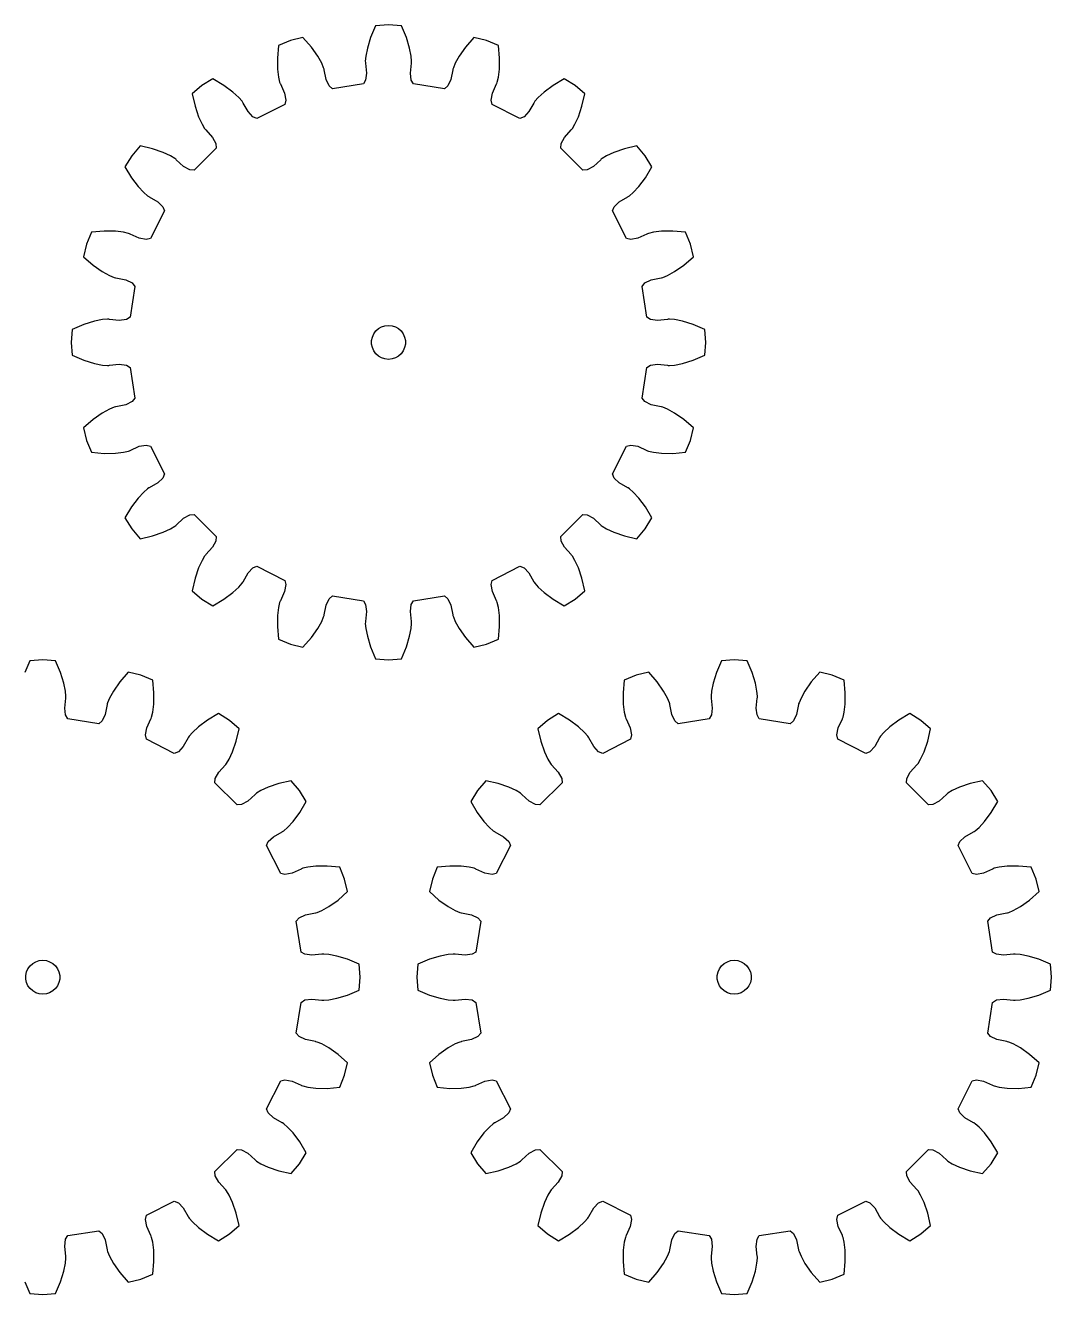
# Model space of a CAD drawing. Extents: x 0 to 178, y 0 to 224.
# Drawn here: x 87.5 to 178.1, y 0 to 112 of the extents above; entities that cross this region are included whole.
import ezdxf

# ---------------------------------------------------------------- set-up
doc = ezdxf.new("R2010")
doc.units = 0

msp = doc.modelspace()

# ---------------------------------------------------------------- linework, layer by layer
for p, q in [((119.55, 112.05), (118.41, 111.96)), ((120.68, 111.96), (119.55, 112.05)), ((112, 110.94), (110.89, 110.67)), ((112.74, 110.09), (112, 110.94)), ((117.97, 110.92), (117.68, 109.98)), ((118.41, 111.96), (117.97, 110.92)), ((121.12, 110.92), (120.68, 111.96)), ((121.41, 109.98), (121.12, 110.92)), ((127.09, 110.94), (126.35, 110.09)), ((128.2, 110.67), (127.09, 110.94)), ((109.84, 110.24), (109.74, 109.12)), ((110.89, 110.67), (109.84, 110.24)), ((113.3, 109.28), (112.74, 110.09)), ((117.68, 109.98), (117.54, 109.28)), ((121.55, 109.28), (121.41, 109.98)), ((126.35, 110.09), (125.79, 109.28)), ((129.25, 110.24), (128.2, 110.67)), ((129.35, 109.12), (129.25, 110.24)), ((109.74, 109.12), (109.75, 108.13)), ((113.65, 108.66), (113.3, 109.28)), ((113.82, 108.25), (113.65, 108.66)), ((117.54, 109.28), (117.5, 108.84)), ((117.5, 108.84), (117.51, 108.72)), ((117.51, 108.72), (117.52, 108.67)), ((117.52, 108.67), (117.61, 107.79)), ((121.48, 107.79), (121.57, 108.67)), ((121.59, 108.84), (121.55, 109.28)), ((121.57, 108.67), (121.58, 108.72)), ((121.58, 108.72), (121.59, 108.84)), ((125.44, 108.66), (125.27, 108.25)), ((125.79, 109.28), (125.44, 108.66)), ((129.34, 108.13), (129.35, 109.12)), ((109.75, 108.13), (109.84, 107.42)), ((113.86, 108.14), (113.82, 108.25)), ((113.86, 108.09), (113.86, 108.14)), ((114.04, 107.22), (113.86, 108.09)), ((117.61, 107.79), (117.53, 107.17)), ((121.56, 107.17), (121.48, 107.79)), ((125.23, 108.09), (125.05, 107.22)), ((125.27, 108.25), (125.23, 108.14)), ((125.23, 108.14), (125.23, 108.09)), ((129.25, 107.42), (129.34, 108.13)), ((103.08, 106.7), (102.21, 105.96)), ((104.05, 107.29), (103.08, 106.7)), ((105.02, 106.71), (104.05, 107.29)), ((105.81, 106.12), (105.02, 106.71)), ((109.84, 107.42), (109.94, 106.99)), ((109.94, 106.99), (109.98, 106.88)), ((109.98, 106.88), (110, 106.83)), ((110, 106.83), (110.37, 106.03)), ((114.31, 106.66), (114.04, 107.22)), ((114.61, 106.41), (114.31, 106.66)), ((117.33, 106.84), (114.61, 106.41)), ((117.53, 107.17), (117.33, 106.84)), ((121.76, 106.84), (121.56, 107.17)), ((124.48, 106.41), (121.76, 106.84)), ((124.78, 106.66), (124.48, 106.41)), ((125.05, 107.22), (124.78, 106.66)), ((128.72, 106.03), (129.09, 106.83)), ((129.09, 106.83), (129.11, 106.88)), ((129.11, 106.88), (129.15, 106.99)), ((129.15, 106.99), (129.25, 107.42)), ((134.07, 106.71), (133.28, 106.12)), ((135.04, 107.29), (134.07, 106.71)), ((136.01, 106.7), (135.04, 107.29)), ((136.88, 105.96), (136.01, 106.7)), ((102.21, 105.96), (102.47, 104.86)), ((106.33, 105.63), (105.81, 106.12)), ((106.62, 105.3), (106.33, 105.63)), ((106.69, 105.2), (106.62, 105.3)), ((110.37, 106.03), (110.48, 105.41)), ((110.48, 105.41), (110.39, 105.03)), ((128.61, 105.41), (128.72, 106.03)), ((128.7, 105.03), (128.61, 105.41)), ((132.47, 105.3), (132.4, 105.2)), ((132.76, 105.63), (132.47, 105.3)), ((133.28, 106.12), (132.76, 105.63)), ((136.62, 104.86), (136.88, 105.96)), ((102.47, 104.86), (102.79, 103.93)), ((106.71, 105.15), (106.69, 105.2)), ((107.15, 104.39), (106.71, 105.15)), ((107.58, 103.93), (107.15, 104.39)), ((110.39, 105.03), (107.94, 103.79)), ((131.15, 103.79), (128.7, 105.03)), ((131.94, 104.39), (131.51, 103.93)), ((132.38, 105.15), (131.94, 104.39)), ((132.4, 105.2), (132.38, 105.15)), ((136.3, 103.93), (136.62, 104.86)), ((102.79, 103.93), (103.09, 103.28)), ((103.09, 103.28), (103.31, 102.9)), ((107.94, 103.79), (107.58, 103.93)), ((131.51, 103.93), (131.15, 103.79)), ((135.78, 102.9), (136, 103.28)), ((136, 103.28), (136.3, 103.93)), ((103.31, 102.9), (103.39, 102.8)), ((103.39, 102.8), (103.43, 102.77)), ((103.43, 102.77), (104.02, 102.12)), ((104.02, 102.12), (104.32, 101.57)), ((134.77, 101.57), (135.07, 102.12)), ((135.07, 102.12), (135.66, 102.77)), ((135.66, 102.77), (135.7, 102.8)), ((135.7, 102.8), (135.78, 102.9)), ((97.62, 101.36), (96.88, 100.5)), ((98.72, 101.11), (97.62, 101.36)), ((99.65, 100.79), (98.72, 101.11)), ((104.35, 101.18), (102.4, 99.23)), ((104.32, 101.57), (104.35, 101.18)), ((134.74, 101.18), (134.77, 101.57)), ((136.69, 99.23), (134.74, 101.18)), ((140.37, 101.11), (139.44, 100.79)), ((141.47, 101.36), (140.37, 101.11)), ((142.21, 100.5), (141.47, 101.36)), ((96.88, 100.5), (96.29, 99.53)), ((100.3, 100.49), (99.65, 100.79)), ((100.68, 100.26), (100.3, 100.49)), ((100.78, 100.19), (100.68, 100.26)), ((100.81, 100.15), (100.78, 100.19)), ((101.46, 99.56), (100.81, 100.15)), ((138.28, 100.15), (137.63, 99.56)), ((138.31, 100.19), (138.28, 100.15)), ((138.41, 100.26), (138.31, 100.19)), ((138.79, 100.49), (138.41, 100.26)), ((139.44, 100.79), (138.79, 100.49)), ((142.8, 99.53), (142.21, 100.5)), ((96.29, 99.53), (96.87, 98.56)), ((96.87, 98.56), (97.46, 97.77)), ((102.01, 99.26), (101.46, 99.56)), ((102.4, 99.23), (102.01, 99.26)), ((137.08, 99.26), (136.69, 99.23)), ((137.63, 99.56), (137.08, 99.26)), ((141.63, 97.77), (142.22, 98.56)), ((142.22, 98.56), (142.8, 99.53)), ((97.46, 97.77), (97.95, 97.25)), ((141.14, 97.25), (141.63, 97.77)), ((97.95, 97.25), (98.28, 96.96)), ((98.28, 96.96), (98.38, 96.89)), ((98.38, 96.89), (98.43, 96.87)), ((98.43, 96.87), (99.19, 96.43)), ((99.19, 96.43), (99.64, 96)), ((139.45, 96), (139.9, 96.43)), ((139.9, 96.43), (140.67, 96.87)), ((140.67, 96.87), (140.71, 96.89)), ((140.71, 96.89), (140.81, 96.96)), ((140.81, 96.96), (141.14, 97.25)), ((99.79, 95.64), (98.54, 93.19)), ((99.64, 96), (99.79, 95.64)), ((139.3, 95.64), (139.45, 96)), ((140.55, 93.19), (139.3, 95.64)), ((93.34, 93.74), (92.9, 92.69)), ((94.46, 93.84), (93.34, 93.74)), ((95.45, 93.83), (94.46, 93.84)), ((96.16, 93.74), (95.45, 93.83)), ((96.59, 93.64), (96.16, 93.74)), ((96.7, 93.6), (96.59, 93.64)), ((96.75, 93.57), (96.7, 93.6)), ((97.55, 93.21), (96.75, 93.57)), ((98.16, 93.1), (97.55, 93.21)), ((98.54, 93.19), (98.16, 93.1)), ((140.93, 93.1), (140.55, 93.19)), ((141.54, 93.21), (140.93, 93.1)), ((142.35, 93.57), (141.54, 93.21)), ((142.39, 93.6), (142.35, 93.57)), ((142.5, 93.64), (142.39, 93.6)), ((142.93, 93.74), (142.5, 93.64)), ((143.64, 93.83), (142.93, 93.74)), ((144.63, 93.84), (143.64, 93.83)), ((145.75, 93.74), (144.63, 93.84)), ((146.19, 92.69), (145.75, 93.74)), ((92.9, 92.69), (92.64, 91.58)), ((146.45, 91.58), (146.19, 92.69)), ((92.64, 91.58), (93.49, 90.84)), ((93.49, 90.84), (94.29, 90.28)), ((144.8, 90.28), (145.6, 90.84)), ((145.6, 90.84), (146.45, 91.58)), ((94.29, 90.28), (94.92, 89.93)), ((94.92, 89.93), (95.33, 89.76)), ((95.33, 89.76), (95.44, 89.72)), ((95.44, 89.72), (95.49, 89.72)), ((95.49, 89.72), (96.36, 89.54)), ((142.73, 89.54), (143.6, 89.72)), ((143.6, 89.72), (143.65, 89.72)), ((143.65, 89.72), (143.76, 89.76)), ((143.76, 89.76), (144.17, 89.93)), ((144.17, 89.93), (144.8, 90.28)), ((96.36, 89.54), (96.92, 89.27)), ((97.17, 88.97), (96.74, 86.25)), ((96.92, 89.27), (97.17, 88.97)), ((141.92, 88.97), (142.17, 89.27)), ((142.35, 86.25), (141.92, 88.97)), ((142.17, 89.27), (142.73, 89.54)), ((96.74, 86.25), (96.41, 86.05)), ((142.68, 86.05), (142.35, 86.25)), ((91.62, 85.17), (91.53, 84.03)), ((92.66, 85.61), (91.62, 85.17)), ((93.6, 85.9), (92.66, 85.61)), ((94.3, 86.04), (93.6, 85.9)), ((94.74, 86.08), (94.3, 86.04)), ((94.86, 86.07), (94.74, 86.08)), ((94.91, 86.06), (94.86, 86.07)), ((95.79, 85.97), (94.91, 86.06)), ((96.41, 86.05), (95.79, 85.97)), ((118.43, 85.04), (118.66, 85.25)), ((118.66, 85.25), (118.93, 85.4)), ((118.93, 85.4), (119.23, 85.5)), ((119.23, 85.5), (119.55, 85.53)), ((119.55, 85.53), (119.86, 85.5)), ((119.86, 85.5), (120.16, 85.4)), ((120.16, 85.4), (120.43, 85.25)), ((120.43, 85.25), (120.66, 85.04)), ((143.3, 85.97), (142.68, 86.05)), ((144.18, 86.06), (143.3, 85.97)), ((144.23, 86.07), (144.18, 86.06)), ((144.35, 86.08), (144.23, 86.07)), ((144.79, 86.04), (144.35, 86.08)), ((145.49, 85.9), (144.79, 86.04)), ((146.43, 85.61), (145.49, 85.9)), ((147.47, 85.17), (146.43, 85.61)), ((147.56, 84.03), (147.47, 85.17)), ((91.53, 84.03), (91.62, 82.9)), ((118.05, 84.19), (118.12, 84.5)), ((118.05, 83.88), (118.05, 84.19)), ((118.12, 84.5), (118.25, 84.78)), ((118.25, 84.78), (118.43, 85.04)), ((120.66, 85.04), (120.84, 84.78)), ((120.84, 84.78), (120.97, 84.5)), ((120.97, 84.5), (121.04, 84.19)), ((121.04, 84.19), (121.04, 83.88)), ((147.47, 82.9), (147.56, 84.03)), ((91.62, 82.9), (92.66, 82.46)), ((118.12, 83.57), (118.05, 83.88)), ((118.25, 83.28), (118.12, 83.57)), ((118.43, 83.03), (118.25, 83.28)), ((118.66, 82.82), (118.43, 83.03)), ((120.66, 83.03), (120.43, 82.82)), ((120.84, 83.28), (120.66, 83.03)), ((120.97, 83.57), (120.84, 83.28)), ((121.04, 83.88), (120.97, 83.57)), ((146.43, 82.46), (147.47, 82.9)), ((92.66, 82.46), (93.6, 82.17)), ((93.6, 82.17), (94.3, 82.03)), ((94.3, 82.03), (94.74, 81.99)), ((94.74, 81.99), (94.86, 81.99)), ((94.86, 81.99), (94.91, 82.01)), ((94.91, 82.01), (95.79, 82.1)), ((95.79, 82.1), (96.41, 82.02)), ((96.41, 82.02), (96.74, 81.82)), ((96.74, 81.82), (97.17, 79.1)), ((118.93, 82.66), (118.66, 82.82)), ((119.23, 82.57), (118.93, 82.66)), ((119.55, 82.53), (119.23, 82.57)), ((119.86, 82.57), (119.55, 82.53)), ((120.16, 82.66), (119.86, 82.57)), ((120.43, 82.82), (120.16, 82.66)), ((141.92, 79.1), (142.35, 81.82)), ((142.35, 81.82), (142.68, 82.02)), ((142.68, 82.02), (143.3, 82.1)), ((143.3, 82.1), (144.18, 82.01)), ((144.18, 82.01), (144.23, 81.99)), ((144.23, 81.99), (144.35, 81.99)), ((144.35, 81.99), (144.79, 82.03)), ((144.79, 82.03), (145.49, 82.17)), ((145.49, 82.17), (146.43, 82.46)), ((96.36, 78.53), (95.49, 78.35)), ((96.92, 78.8), (96.36, 78.53)), ((97.17, 79.1), (96.92, 78.8)), ((142.17, 78.8), (141.92, 79.1)), ((142.73, 78.53), (142.17, 78.8)), ((143.6, 78.35), (142.73, 78.53)), ((94.29, 77.79), (93.49, 77.23)), ((94.92, 78.14), (94.29, 77.79)), ((95.33, 78.31), (94.92, 78.14)), ((95.44, 78.35), (95.33, 78.31)), ((95.49, 78.35), (95.44, 78.35)), ((143.65, 78.35), (143.6, 78.35)), ((143.76, 78.31), (143.65, 78.35)), ((144.17, 78.14), (143.76, 78.31)), ((144.8, 77.79), (144.17, 78.14)), ((145.6, 77.23), (144.8, 77.79)), ((93.49, 77.23), (92.64, 76.49)), ((92.64, 76.49), (92.9, 75.38)), ((146.45, 76.49), (145.6, 77.23)), ((146.19, 75.38), (146.45, 76.49)), ((92.9, 75.38), (93.34, 74.33)), ((145.75, 74.33), (146.19, 75.38)), ((93.34, 74.33), (94.46, 74.23)), ((94.46, 74.23), (95.45, 74.24)), ((95.45, 74.24), (96.16, 74.33)), ((96.16, 74.33), (96.59, 74.43)), ((96.59, 74.43), (96.7, 74.47)), ((96.7, 74.47), (96.75, 74.49)), ((96.75, 74.49), (97.55, 74.86)), ((97.55, 74.86), (98.16, 74.97)), ((98.16, 74.97), (98.54, 74.88)), ((98.54, 74.88), (99.79, 72.43)), ((139.3, 72.43), (140.55, 74.88)), ((140.55, 74.88), (140.93, 74.97)), ((140.93, 74.97), (141.54, 74.86)), ((141.54, 74.86), (142.35, 74.49)), ((142.35, 74.49), (142.39, 74.47)), ((142.39, 74.47), (142.5, 74.43)), ((142.5, 74.43), (142.93, 74.33)), ((142.93, 74.33), (143.64, 74.24)), ((143.64, 74.24), (144.63, 74.23)), ((144.63, 74.23), (145.75, 74.33)), ((99.64, 72.06), (99.19, 71.63)), ((99.79, 72.43), (99.64, 72.06)), ((139.45, 72.06), (139.3, 72.43)), ((139.9, 71.63), (139.45, 72.06)), ((97.95, 70.82), (97.46, 70.29)), ((98.28, 71.11), (97.95, 70.82)), ((98.38, 71.18), (98.28, 71.11)), ((98.43, 71.2), (98.38, 71.18)), ((99.19, 71.63), (98.43, 71.2)), ((140.67, 71.2), (139.9, 71.63)), ((140.71, 71.18), (140.67, 71.2)), ((140.81, 71.11), (140.71, 71.18)), ((141.14, 70.82), (140.81, 71.11)), ((141.63, 70.29), (141.14, 70.82)), ((96.87, 69.51), (96.29, 68.54)), ((97.46, 70.29), (96.87, 69.51)), ((142.22, 69.51), (141.63, 70.29)), ((142.8, 68.54), (142.22, 69.51)), ((96.29, 68.54), (96.88, 67.57)), ((100.81, 67.91), (101.46, 68.51)), ((101.46, 68.51), (102.01, 68.81)), ((102.01, 68.81), (102.4, 68.84)), ((102.4, 68.84), (104.35, 66.89)), ((134.74, 66.89), (136.69, 68.84)), ((136.69, 68.84), (137.08, 68.81)), ((137.08, 68.81), (137.63, 68.51)), ((137.63, 68.51), (138.28, 67.91)), ((142.21, 67.57), (142.8, 68.54)), ((96.88, 67.57), (97.62, 66.7)), ((98.72, 66.96), (99.65, 67.28)), ((99.65, 67.28), (100.3, 67.58)), ((100.3, 67.58), (100.68, 67.8)), ((100.68, 67.8), (100.78, 67.88)), ((100.78, 67.88), (100.81, 67.91)), ((138.28, 67.91), (138.31, 67.88)), ((138.31, 67.88), (138.41, 67.8)), ((138.41, 67.8), (138.79, 67.58)), ((138.79, 67.58), (139.44, 67.28)), ((139.44, 67.28), (140.37, 66.96)), ((141.47, 66.7), (142.21, 67.57)), ((97.62, 66.7), (98.72, 66.96)), ((104.32, 66.5), (104.02, 65.95)), ((104.35, 66.89), (104.32, 66.5)), ((134.77, 66.5), (134.74, 66.89)), ((135.07, 65.95), (134.77, 66.5)), ((140.37, 66.96), (141.47, 66.7)), ((103.31, 65.17), (103.09, 64.79)), ((103.39, 65.26), (103.31, 65.17)), ((103.43, 65.3), (103.39, 65.26)), ((104.02, 65.95), (103.43, 65.3)), ((135.66, 65.3), (135.07, 65.95)), ((135.7, 65.26), (135.66, 65.3)), ((135.78, 65.17), (135.7, 65.26)), ((136, 64.79), (135.78, 65.17)), ((102.79, 64.14), (102.47, 63.21)), ((103.09, 64.79), (102.79, 64.14)), ((107.15, 63.68), (107.58, 64.13)), ((107.58, 64.13), (107.94, 64.28)), ((107.94, 64.28), (110.39, 63.03)), ((128.7, 63.03), (131.15, 64.28)), ((131.15, 64.28), (131.51, 64.13)), ((131.51, 64.13), (131.94, 63.68)), ((136.3, 64.14), (136, 64.79)), ((136.62, 63.21), (136.3, 64.14)), ((102.47, 63.21), (102.21, 62.11)), ((106.33, 62.43), (106.62, 62.77)), ((106.62, 62.77), (106.69, 62.87)), ((106.69, 62.87), (106.71, 62.91)), ((106.71, 62.91), (107.15, 63.68)), ((110.39, 63.03), (110.48, 62.65)), ((128.61, 62.65), (128.7, 63.03)), ((131.94, 63.68), (132.38, 62.91)), ((132.38, 62.91), (132.4, 62.87)), ((132.4, 62.87), (132.47, 62.77)), ((132.47, 62.77), (132.76, 62.43)), ((136.88, 62.11), (136.62, 63.21)), ((102.21, 62.11), (103.08, 61.37)), ((105.02, 61.36), (105.81, 61.95)), ((105.81, 61.95), (106.33, 62.43)), ((110.37, 62.04), (110, 61.23)), ((110.48, 62.65), (110.37, 62.04)), ((114.31, 61.41), (114.61, 61.66)), ((114.61, 61.66), (117.33, 61.23)), ((121.76, 61.23), (124.48, 61.66)), ((124.48, 61.66), (124.78, 61.41)), ((128.72, 62.04), (128.61, 62.65)), ((129.09, 61.23), (128.72, 62.04)), ((132.76, 62.43), (133.28, 61.95)), ((133.28, 61.95), (134.07, 61.36)), ((136.01, 61.37), (136.88, 62.11)), ((103.08, 61.37), (104.05, 60.78)), ((104.05, 60.78), (105.02, 61.36)), ((109.84, 60.64), (109.75, 59.94)), ((109.94, 61.08), (109.84, 60.64)), ((109.98, 61.19), (109.94, 61.08)), ((110, 61.23), (109.98, 61.19)), ((113.86, 59.98), (114.04, 60.85)), ((114.04, 60.85), (114.31, 61.41)), ((117.33, 61.23), (117.53, 60.9)), ((117.53, 60.9), (117.61, 60.28)), ((121.48, 60.28), (121.56, 60.9)), ((121.56, 60.9), (121.76, 61.23)), ((124.78, 61.41), (125.05, 60.85)), ((125.05, 60.85), (125.23, 59.98)), ((129.11, 61.19), (129.09, 61.23)), ((129.15, 61.08), (129.11, 61.19)), ((129.25, 60.64), (129.15, 61.08)), ((129.34, 59.94), (129.25, 60.64)), ((134.07, 61.36), (135.04, 60.78)), ((135.04, 60.78), (136.01, 61.37)), ((109.75, 59.94), (109.74, 58.95)), ((113.3, 58.78), (113.65, 59.41)), ((113.65, 59.41), (113.82, 59.81)), ((113.82, 59.81), (113.86, 59.93)), ((113.86, 59.93), (113.86, 59.98)), ((117.52, 59.4), (117.51, 59.35)), ((117.61, 60.28), (117.52, 59.4)), ((121.57, 59.4), (121.48, 60.28)), ((121.58, 59.35), (121.57, 59.4)), ((125.23, 59.98), (125.23, 59.93)), ((125.23, 59.93), (125.27, 59.81)), ((125.27, 59.81), (125.44, 59.41)), ((125.44, 59.41), (125.79, 58.78)), ((129.35, 58.95), (129.34, 59.94)), ((109.74, 58.95), (109.84, 57.83)), ((112.74, 57.98), (113.3, 58.78)), ((117.51, 59.35), (117.5, 59.23)), ((117.5, 59.23), (117.54, 58.79)), ((117.54, 58.79), (117.68, 58.09)), ((121.41, 58.09), (121.55, 58.79)), ((121.55, 58.79), (121.59, 59.23)), ((121.59, 59.23), (121.58, 59.35)), ((125.79, 58.78), (126.35, 57.98)), ((129.25, 57.83), (129.35, 58.95)), ((109.84, 57.83), (110.89, 57.39)), ((110.89, 57.39), (112, 57.13)), ((112, 57.13), (112.74, 57.98)), ((117.68, 58.09), (117.97, 57.15)), ((117.97, 57.15), (118.41, 56.11)), ((120.68, 56.11), (121.12, 57.15)), ((121.12, 57.15), (121.41, 58.09)), ((126.35, 57.98), (127.09, 57.13)), ((127.09, 57.13), (128.2, 57.39)), ((128.2, 57.39), (129.25, 57.83)), ((89.03, 56.02), (87.9, 55.93)), ((90.17, 55.93), (89.03, 56.02)), ((118.41, 56.11), (119.55, 56.02)), ((119.55, 56.02), (120.68, 56.11)), ((150.06, 56.02), (148.92, 55.93)), ((151.19, 55.93), (150.06, 56.02)), ((87.9, 55.93), (87.46, 54.9)), ((90.61, 54.9), (90.17, 55.93)), ((90.9, 53.95), (90.61, 54.9)), ((96.58, 54.92), (95.84, 54.07)), ((97.69, 54.65), (96.58, 54.92)), ((142.51, 54.92), (141.4, 54.65)), ((143.25, 54.07), (142.51, 54.92)), ((148.48, 54.9), (148.19, 53.95)), ((148.92, 55.93), (148.48, 54.9)), ((151.63, 54.9), (151.19, 55.93)), ((151.92, 53.95), (151.63, 54.9)), ((157.6, 54.92), (156.86, 54.07)), ((158.71, 54.65), (157.6, 54.92)), ((91.04, 53.25), (90.9, 53.95)), ((95.84, 54.07), (95.28, 53.26)), ((98.74, 54.22), (97.69, 54.65)), ((98.84, 53.09), (98.74, 54.22)), ((140.35, 54.22), (140.25, 53.09)), ((141.4, 54.65), (140.35, 54.22)), ((143.81, 53.26), (143.25, 54.07)), ((148.19, 53.95), (148.05, 53.25)), ((152.06, 53.25), (151.92, 53.95)), ((156.86, 54.07), (156.3, 53.26)), ((159.76, 54.22), (158.71, 54.65)), ((159.86, 53.09), (159.76, 54.22)), ((90.97, 51.76), (91.06, 52.64)), ((91.08, 52.81), (91.04, 53.25)), ((91.06, 52.64), (91.07, 52.69)), ((91.07, 52.69), (91.08, 52.81)), ((95.28, 53.26), (94.93, 52.64)), ((98.83, 52.11), (98.84, 53.09)), ((140.25, 53.09), (140.26, 52.11)), ((144.16, 52.64), (143.81, 53.26)), ((148.05, 53.25), (148.01, 52.81)), ((148.01, 52.81), (148.02, 52.69)), ((148.02, 52.69), (148.03, 52.64)), ((148.03, 52.64), (148.12, 51.76)), ((151.99, 51.76), (152.08, 52.64)), ((152.1, 52.81), (152.06, 53.25)), ((152.08, 52.64), (152.1, 52.69)), ((152.1, 52.69), (152.1, 52.81)), ((156.3, 53.26), (155.95, 52.64)), ((159.85, 52.11), (159.86, 53.09)), ((91.05, 51.15), (90.97, 51.76)), ((94.72, 52.06), (94.54, 51.2)), ((94.76, 52.23), (94.72, 52.12)), ((94.72, 52.12), (94.72, 52.06)), ((94.93, 52.64), (94.76, 52.23)), ((98.74, 51.4), (98.83, 52.11)), ((140.26, 52.11), (140.35, 51.4)), ((144.33, 52.23), (144.16, 52.64)), ((144.37, 52.12), (144.33, 52.23)), ((144.37, 52.06), (144.37, 52.12)), ((144.55, 51.2), (144.37, 52.06)), ((148.12, 51.76), (148.04, 51.15)), ((152.07, 51.15), (151.99, 51.76)), ((155.74, 52.06), (155.56, 51.2)), ((155.78, 52.23), (155.74, 52.12)), ((155.74, 52.12), (155.74, 52.06)), ((155.95, 52.64), (155.78, 52.23)), ((159.76, 51.4), (159.85, 52.11)), ((91.25, 50.81), (91.05, 51.15)), ((93.97, 50.38), (91.25, 50.81)), ((94.27, 50.64), (93.97, 50.38)), ((94.54, 51.2), (94.27, 50.64)), ((98.21, 50.01), (98.57, 50.81)), ((98.57, 50.81), (98.6, 50.85)), ((98.6, 50.85), (98.64, 50.97)), ((98.64, 50.97), (98.74, 51.4)), ((103.56, 50.69), (102.77, 50.1)), ((104.53, 51.27), (103.56, 50.69)), ((105.5, 50.67), (104.53, 51.27)), ((106.36, 49.93), (105.5, 50.67)), ((133.59, 50.67), (132.73, 49.93)), ((134.56, 51.27), (133.59, 50.67)), ((135.53, 50.69), (134.56, 51.27)), ((136.32, 50.1), (135.53, 50.69)), ((140.35, 51.4), (140.45, 50.97)), ((140.45, 50.97), (140.49, 50.85)), ((140.49, 50.85), (140.52, 50.81)), ((140.52, 50.81), (140.88, 50.01)), ((144.82, 50.64), (144.55, 51.2)), ((145.12, 50.38), (144.82, 50.64)), ((147.84, 50.81), (145.12, 50.38)), ((148.04, 51.15), (147.84, 50.81)), ((152.27, 50.81), (152.07, 51.15)), ((154.99, 50.38), (152.27, 50.81)), ((155.29, 50.64), (154.99, 50.38)), ((155.56, 51.2), (155.29, 50.64)), ((159.23, 50.01), (159.6, 50.81)), ((159.6, 50.81), (159.62, 50.85)), ((159.62, 50.85), (159.66, 50.97)), ((159.66, 50.97), (159.76, 51.4)), ((164.58, 50.69), (163.8, 50.1)), ((165.55, 51.27), (164.58, 50.69)), ((166.52, 50.67), (165.55, 51.27)), ((167.39, 49.93), (166.52, 50.67)), ((98.1, 49.39), (98.21, 50.01)), ((98.19, 49.01), (98.1, 49.39)), ((102.25, 49.61), (101.96, 49.28)), ((102.77, 50.1), (102.25, 49.61)), ((106.11, 48.83), (106.36, 49.93)), ((132.73, 49.93), (132.98, 48.83)), ((136.84, 49.61), (136.32, 50.1)), ((137.13, 49.28), (136.84, 49.61)), ((140.88, 50.01), (140.99, 49.39)), ((140.99, 49.39), (140.9, 49.01)), ((159.12, 49.39), (159.23, 50.01)), ((159.21, 49.01), (159.12, 49.39)), ((163.27, 49.61), (162.98, 49.28)), ((163.8, 50.1), (163.27, 49.61)), ((167.13, 48.83), (167.39, 49.93)), ((100.64, 47.76), (98.19, 49.01)), ((101.43, 48.36), (101, 47.91)), ((101.87, 49.13), (101.43, 48.36)), ((101.89, 49.18), (101.87, 49.13)), ((101.96, 49.28), (101.89, 49.18)), ((105.79, 47.9), (106.11, 48.83)), ((132.98, 48.83), (133.3, 47.9)), ((137.2, 49.18), (137.13, 49.28)), ((137.22, 49.13), (137.2, 49.18)), ((137.66, 48.36), (137.22, 49.13)), ((138.09, 47.91), (137.66, 48.36)), ((140.9, 49.01), (138.45, 47.76)), ((161.66, 47.76), (159.21, 49.01)), ((162.46, 48.36), (162.03, 47.91)), ((162.89, 49.13), (162.46, 48.36)), ((162.91, 49.18), (162.89, 49.13)), ((162.98, 49.28), (162.91, 49.18)), ((166.82, 47.9), (167.13, 48.83)), ((101, 47.91), (100.64, 47.76)), ((105.26, 46.88), (105.49, 47.26)), ((105.49, 47.26), (105.79, 47.9)), ((133.3, 47.9), (133.6, 47.26)), ((133.6, 47.26), (133.83, 46.88)), ((138.45, 47.76), (138.09, 47.91)), ((162.03, 47.91), (161.66, 47.76)), ((166.29, 46.88), (166.51, 47.26)), ((166.51, 47.26), (166.82, 47.9)), ((104.26, 45.54), (104.56, 46.09)), ((104.56, 46.09), (105.15, 46.75)), ((105.15, 46.75), (105.19, 46.78)), ((105.19, 46.78), (105.26, 46.88)), ((133.83, 46.88), (133.9, 46.78)), ((133.9, 46.78), (133.94, 46.75)), ((133.94, 46.75), (134.53, 46.09)), ((134.53, 46.09), (134.83, 45.54)), ((165.28, 45.54), (165.58, 46.09)), ((165.58, 46.09), (166.18, 46.75)), ((166.18, 46.75), (166.21, 46.78)), ((166.21, 46.78), (166.29, 46.88)), ((104.23, 45.15), (104.26, 45.54)), ((106.18, 43.21), (104.23, 45.15)), ((109.86, 45.09), (108.93, 44.77)), ((110.96, 45.34), (109.86, 45.09)), ((111.7, 44.48), (110.96, 45.34)), ((128.13, 45.34), (127.39, 44.48)), ((129.23, 45.09), (128.13, 45.34)), ((130.16, 44.77), (129.23, 45.09)), ((134.86, 45.15), (132.91, 43.21)), ((134.83, 45.54), (134.86, 45.15)), ((165.25, 45.15), (165.28, 45.54)), ((167.2, 43.21), (165.25, 45.15)), ((170.88, 45.09), (169.95, 44.77)), ((171.98, 45.34), (170.88, 45.09)), ((172.72, 44.48), (171.98, 45.34)), ((107.77, 44.13), (107.12, 43.54)), ((107.8, 44.17), (107.77, 44.13)), ((107.9, 44.24), (107.8, 44.17)), ((108.28, 44.47), (107.9, 44.24)), ((108.93, 44.77), (108.28, 44.47)), ((112.29, 43.5), (111.7, 44.48)), ((127.39, 44.48), (126.8, 43.5)), ((130.81, 44.47), (130.16, 44.77)), ((131.19, 44.24), (130.81, 44.47)), ((131.29, 44.17), (131.19, 44.24)), ((131.32, 44.13), (131.29, 44.17)), ((131.97, 43.54), (131.32, 44.13)), ((168.79, 44.13), (168.14, 43.54)), ((168.83, 44.17), (168.79, 44.13)), ((168.92, 44.24), (168.83, 44.17)), ((169.3, 44.47), (168.92, 44.24)), ((169.95, 44.77), (169.3, 44.47)), ((173.31, 43.5), (172.72, 44.48)), ((106.57, 43.24), (106.18, 43.21)), ((107.12, 43.54), (106.57, 43.24)), ((111.71, 42.54), (112.29, 43.5)), ((126.8, 43.5), (127.38, 42.54)), ((132.52, 43.24), (131.97, 43.54)), ((132.91, 43.21), (132.52, 43.24)), ((167.59, 43.24), (167.2, 43.21)), ((168.14, 43.54), (167.59, 43.24)), ((172.73, 42.54), (173.31, 43.5)), ((110.63, 41.23), (111.12, 41.75)), ((111.12, 41.75), (111.71, 42.54)), ((127.38, 42.54), (127.97, 41.75)), ((127.97, 41.75), (128.46, 41.23)), ((171.66, 41.23), (172.14, 41.75)), ((172.14, 41.75), (172.73, 42.54)), ((108.93, 39.98), (109.39, 40.41)), ((109.39, 40.41), (110.15, 40.85)), ((110.15, 40.85), (110.2, 40.87)), ((110.2, 40.87), (110.3, 40.94)), ((110.3, 40.94), (110.63, 41.23)), ((128.46, 41.23), (128.79, 40.94)), ((128.79, 40.94), (128.89, 40.87)), ((128.89, 40.87), (128.94, 40.85)), ((128.94, 40.85), (129.7, 40.41)), ((129.7, 40.41), (130.16, 39.98)), ((169.96, 39.98), (170.41, 40.41)), ((170.41, 40.41), (171.18, 40.85)), ((171.18, 40.85), (171.22, 40.87)), ((171.22, 40.87), (171.32, 40.94)), ((171.32, 40.94), (171.66, 41.23)), ((108.79, 39.62), (108.93, 39.98)), ((110.03, 37.17), (108.79, 39.62)), ((130.31, 39.62), (129.06, 37.17)), ((130.16, 39.98), (130.31, 39.62)), ((169.81, 39.62), (169.96, 39.98)), ((171.06, 37.17), (169.81, 39.62)), ((110.41, 37.08), (110.03, 37.17)), ((111.03, 37.19), (110.41, 37.08)), ((111.83, 37.55), (111.03, 37.19)), ((111.88, 37.58), (111.83, 37.55)), ((111.99, 37.62), (111.88, 37.58)), ((112.42, 37.72), (111.99, 37.62)), ((113.13, 37.8), (112.42, 37.72)), ((114.12, 37.82), (113.13, 37.8)), ((115.24, 37.72), (114.12, 37.82)), ((115.67, 36.67), (115.24, 37.72)), ((123.85, 37.72), (123.42, 36.67)), ((124.97, 37.82), (123.85, 37.72)), ((125.96, 37.8), (124.97, 37.82)), ((126.67, 37.72), (125.96, 37.8)), ((127.1, 37.62), (126.67, 37.72)), ((127.21, 37.58), (127.1, 37.62)), ((127.26, 37.55), (127.21, 37.58)), ((128.06, 37.19), (127.26, 37.55)), ((128.68, 37.08), (128.06, 37.19)), ((129.06, 37.17), (128.68, 37.08)), ((171.44, 37.08), (171.06, 37.17)), ((172.05, 37.19), (171.44, 37.08)), ((172.86, 37.55), (172.05, 37.19)), ((172.9, 37.58), (172.86, 37.55)), ((173.01, 37.62), (172.9, 37.58)), ((173.45, 37.72), (173.01, 37.62)), ((174.15, 37.8), (173.45, 37.72)), ((175.14, 37.82), (174.15, 37.8)), ((176.26, 37.72), (175.14, 37.82)), ((176.7, 36.67), (176.26, 37.72)), ((115.94, 35.56), (115.67, 36.67)), ((123.42, 36.67), (123.15, 35.56)), ((176.96, 35.56), (176.7, 36.67)), ((114.28, 34.25), (115.09, 34.82)), ((115.09, 34.82), (115.94, 35.56)), ((123.15, 35.56), (124, 34.82)), ((124, 34.82), (124.81, 34.25)), ((175.31, 34.25), (176.11, 34.82)), ((176.11, 34.82), (176.96, 35.56)), ((112.22, 33.51), (113.09, 33.69)), ((113.09, 33.69), (113.14, 33.7)), ((113.14, 33.7), (113.25, 33.73)), ((113.25, 33.73), (113.66, 33.91)), ((113.66, 33.91), (114.28, 34.25)), ((124.81, 34.25), (125.43, 33.91)), ((125.43, 33.91), (125.84, 33.73)), ((125.84, 33.73), (125.95, 33.7)), ((125.95, 33.7), (126, 33.69)), ((126, 33.69), (126.87, 33.51)), ((173.24, 33.51), (174.11, 33.69)), ((174.11, 33.69), (174.16, 33.7)), ((174.16, 33.7), (174.28, 33.73)), ((174.28, 33.73), (174.68, 33.91)), ((174.68, 33.91), (175.31, 34.25)), ((111.41, 32.95), (111.66, 33.24)), ((111.84, 30.23), (111.41, 32.95)), ((111.66, 33.24), (112.22, 33.51)), ((126.87, 33.51), (127.43, 33.24)), ((127.68, 32.95), (127.25, 30.23)), ((127.43, 33.24), (127.68, 32.95)), ((172.43, 32.95), (172.68, 33.24)), ((172.86, 30.23), (172.43, 32.95)), ((172.68, 33.24), (173.24, 33.51)), ((87.92, 29.01), (88.15, 29.22)), ((88.15, 29.22), (88.42, 29.38)), ((88.42, 29.38), (88.72, 29.48)), ((88.72, 29.48), (89.03, 29.51)), ((89.03, 29.51), (89.35, 29.48)), ((89.35, 29.48), (89.64, 29.38)), ((89.64, 29.38), (89.92, 29.22)), ((89.92, 29.22), (90.15, 29.01)), ((112.17, 30.03), (111.84, 30.23)), ((112.79, 29.94), (112.17, 30.03)), ((113.67, 30.04), (112.79, 29.94)), ((113.72, 30.05), (113.67, 30.04)), ((113.84, 30.05), (113.72, 30.05)), ((114.28, 30.01), (113.84, 30.05)), ((114.98, 29.88), (114.28, 30.01)), ((115.92, 29.59), (114.98, 29.88)), ((116.96, 29.15), (115.92, 29.59)), ((117.05, 28.01), (116.96, 29.15)), ((122.13, 29.15), (122.05, 28.01)), ((123.17, 29.59), (122.13, 29.15)), ((124.11, 29.88), (123.17, 29.59)), ((124.81, 30.01), (124.11, 29.88)), ((125.25, 30.05), (124.81, 30.01)), ((125.37, 30.05), (125.25, 30.05)), ((125.42, 30.04), (125.37, 30.05)), ((126.3, 29.94), (125.42, 30.04)), ((126.92, 30.03), (126.3, 29.94)), ((127.25, 30.23), (126.92, 30.03)), ((148.94, 29.01), (149.17, 29.22)), ((149.17, 29.22), (149.45, 29.38)), ((149.45, 29.38), (149.74, 29.48)), ((149.74, 29.48), (150.06, 29.51)), ((150.06, 29.51), (150.37, 29.48)), ((150.37, 29.48), (150.67, 29.38)), ((150.67, 29.38), (150.94, 29.22)), ((150.94, 29.22), (151.17, 29.01)), ((173.19, 30.03), (172.86, 30.23)), ((173.81, 29.94), (173.19, 30.03)), ((174.69, 30.04), (173.81, 29.94)), ((174.74, 30.05), (174.69, 30.04)), ((174.86, 30.05), (174.74, 30.05)), ((175.3, 30.01), (174.86, 30.05)), ((176, 29.88), (175.3, 30.01)), ((176.94, 29.59), (176, 29.88)), ((177.98, 29.15), (176.94, 29.59)), ((178.07, 28.01), (177.98, 29.15)), ((87.54, 28.17), (87.61, 28.47)), ((87.54, 27.85), (87.54, 28.17)), ((87.61, 28.47), (87.73, 28.76)), ((87.73, 28.76), (87.92, 29.01)), ((90.15, 29.01), (90.33, 28.76)), ((90.33, 28.76), (90.46, 28.47)), ((90.46, 28.47), (90.53, 28.17)), ((90.53, 28.17), (90.53, 27.85)), ((116.96, 26.88), (117.05, 28.01)), ((122.05, 28.01), (122.13, 26.88)), ((148.56, 28.17), (148.63, 28.47)), ((148.56, 27.85), (148.56, 28.17)), ((148.63, 28.47), (148.76, 28.76)), ((148.76, 28.76), (148.94, 29.01)), ((151.17, 29.01), (151.36, 28.76)), ((151.36, 28.76), (151.48, 28.47)), ((151.48, 28.47), (151.55, 28.17)), ((151.55, 28.17), (151.55, 27.85)), ((177.98, 26.88), (178.07, 28.01)), ((87.61, 27.55), (87.54, 27.85)), ((87.73, 27.26), (87.61, 27.55)), ((87.92, 27.01), (87.73, 27.26)), ((88.15, 26.8), (87.92, 27.01)), ((90.15, 27.01), (89.92, 26.8)), ((90.33, 27.26), (90.15, 27.01)), ((90.46, 27.55), (90.33, 27.26)), ((90.53, 27.85), (90.46, 27.55)), ((148.63, 27.55), (148.56, 27.85)), ((148.76, 27.26), (148.63, 27.55)), ((148.94, 27.01), (148.76, 27.26)), ((149.17, 26.8), (148.94, 27.01)), ((151.17, 27.01), (150.94, 26.8)), ((151.36, 27.26), (151.17, 27.01)), ((151.48, 27.55), (151.36, 27.26)), ((151.55, 27.85), (151.48, 27.55)), ((88.42, 26.64), (88.15, 26.8)), ((88.72, 26.54), (88.42, 26.64)), ((89.03, 26.51), (88.72, 26.54)), ((89.35, 26.54), (89.03, 26.51)), ((89.64, 26.64), (89.35, 26.54)), ((89.92, 26.8), (89.64, 26.64)), ((111.41, 23.08), (111.84, 25.79)), ((111.84, 25.79), (112.17, 26)), ((112.17, 26), (112.79, 26.08)), ((112.79, 26.08), (113.67, 25.98)), ((113.67, 25.98), (113.72, 25.97)), ((113.72, 25.97), (113.84, 25.97)), ((113.84, 25.97), (114.28, 26.01)), ((114.28, 26.01), (114.98, 26.15)), ((114.98, 26.15), (115.92, 26.43)), ((115.92, 26.43), (116.96, 26.88)), ((122.13, 26.88), (123.17, 26.43)), ((123.17, 26.43), (124.11, 26.15)), ((124.11, 26.15), (124.81, 26.01)), ((124.81, 26.01), (125.25, 25.97)), ((125.25, 25.97), (125.37, 25.97)), ((125.37, 25.97), (125.42, 25.98)), ((125.42, 25.98), (126.3, 26.08)), ((126.3, 26.08), (126.92, 26)), ((126.92, 26), (127.25, 25.79)), ((127.25, 25.79), (127.68, 23.08)), ((149.45, 26.64), (149.17, 26.8)), ((149.74, 26.54), (149.45, 26.64)), ((150.06, 26.51), (149.74, 26.54)), ((150.37, 26.54), (150.06, 26.51)), ((150.67, 26.64), (150.37, 26.54)), ((150.94, 26.8), (150.67, 26.64)), ((172.43, 23.08), (172.86, 25.79)), ((172.86, 25.79), (173.19, 26)), ((173.19, 26), (173.81, 26.08)), ((173.81, 26.08), (174.69, 25.98)), ((174.69, 25.98), (174.74, 25.97)), ((174.74, 25.97), (174.86, 25.97)), ((174.86, 25.97), (175.3, 26.01)), ((175.3, 26.01), (176, 26.15)), ((176, 26.15), (176.94, 26.43)), ((176.94, 26.43), (177.98, 26.88)), ((111.66, 22.78), (111.41, 23.08)), ((112.22, 22.51), (111.66, 22.78)), ((113.09, 22.33), (112.22, 22.51)), ((126.87, 22.51), (126, 22.33)), ((127.43, 22.78), (126.87, 22.51)), ((127.68, 23.08), (127.43, 22.78)), ((172.68, 22.78), (172.43, 23.08)), ((173.24, 22.51), (172.68, 22.78)), ((174.11, 22.33), (173.24, 22.51)), ((113.14, 22.32), (113.09, 22.33)), ((113.25, 22.29), (113.14, 22.32)), ((113.66, 22.12), (113.25, 22.29)), ((114.28, 21.77), (113.66, 22.12)), ((115.09, 21.2), (114.28, 21.77)), ((124.81, 21.77), (124, 21.2)), ((125.43, 22.12), (124.81, 21.77)), ((125.84, 22.29), (125.43, 22.12)), ((125.95, 22.32), (125.84, 22.29)), ((126, 22.33), (125.95, 22.32)), ((174.16, 22.32), (174.11, 22.33)), ((174.28, 22.29), (174.16, 22.32)), ((174.68, 22.12), (174.28, 22.29)), ((175.31, 21.77), (174.68, 22.12)), ((176.11, 21.2), (175.31, 21.77)), ((115.94, 20.46), (115.09, 21.2)), ((115.67, 19.36), (115.94, 20.46)), ((124, 21.2), (123.15, 20.46)), ((123.15, 20.46), (123.42, 19.36)), ((176.96, 20.46), (176.11, 21.2)), ((176.7, 19.36), (176.96, 20.46)), ((115.24, 18.3), (115.67, 19.36)), ((123.42, 19.36), (123.85, 18.3)), ((176.26, 18.3), (176.7, 19.36)), ((108.79, 16.4), (110.03, 18.86)), ((110.03, 18.86), (110.41, 18.95)), ((110.41, 18.95), (111.03, 18.83)), ((111.03, 18.83), (111.83, 18.47)), ((111.83, 18.47), (111.88, 18.44)), ((111.88, 18.44), (111.99, 18.41)), ((111.99, 18.41), (112.42, 18.31)), ((112.42, 18.31), (113.13, 18.22)), ((113.13, 18.22), (114.12, 18.2)), ((114.12, 18.2), (115.24, 18.3)), ((123.85, 18.3), (124.97, 18.2)), ((124.97, 18.2), (125.96, 18.22)), ((125.96, 18.22), (126.67, 18.31)), ((126.67, 18.31), (127.1, 18.41)), ((127.1, 18.41), (127.21, 18.44)), ((127.21, 18.44), (127.26, 18.47)), ((127.26, 18.47), (128.06, 18.83)), ((128.06, 18.83), (128.68, 18.95)), ((128.68, 18.95), (129.06, 18.86)), ((129.06, 18.86), (130.31, 16.4)), ((169.81, 16.4), (171.06, 18.86)), ((171.06, 18.86), (171.44, 18.95)), ((171.44, 18.95), (172.05, 18.83)), ((172.05, 18.83), (172.86, 18.47)), ((172.86, 18.47), (172.9, 18.44)), ((172.9, 18.44), (173.01, 18.41)), ((173.01, 18.41), (173.45, 18.31)), ((173.45, 18.31), (174.15, 18.22)), ((174.15, 18.22), (175.14, 18.2)), ((175.14, 18.2), (176.26, 18.3)), ((108.93, 16.04), (108.79, 16.4)), ((109.39, 15.61), (108.93, 16.04)), ((130.16, 16.04), (129.7, 15.61)), ((130.31, 16.4), (130.16, 16.04)), ((169.96, 16.04), (169.81, 16.4)), ((170.41, 15.61), (169.96, 16.04)), ((110.15, 15.17), (109.39, 15.61)), ((110.2, 15.15), (110.15, 15.17)), ((110.3, 15.08), (110.2, 15.15)), ((110.63, 14.79), (110.3, 15.08)), ((111.12, 14.27), (110.63, 14.79)), ((128.46, 14.79), (127.97, 14.27)), ((128.79, 15.08), (128.46, 14.79)), ((128.89, 15.15), (128.79, 15.08)), ((128.94, 15.17), (128.89, 15.15)), ((129.7, 15.61), (128.94, 15.17)), ((171.18, 15.17), (170.41, 15.61)), ((171.22, 15.15), (171.18, 15.17)), ((171.32, 15.08), (171.22, 15.15)), ((171.66, 14.79), (171.32, 15.08)), ((172.14, 14.27), (171.66, 14.79)), ((111.71, 13.48), (111.12, 14.27)), ((112.29, 12.52), (111.71, 13.48)), ((127.38, 13.48), (126.8, 12.52)), ((127.97, 14.27), (127.38, 13.48)), ((172.73, 13.48), (172.14, 14.27)), ((173.31, 12.52), (172.73, 13.48)), ((104.23, 10.87), (106.18, 12.81)), ((106.18, 12.81), (106.57, 12.78)), ((106.57, 12.78), (107.12, 12.49)), ((107.12, 12.49), (107.77, 11.89)), ((111.7, 11.55), (112.29, 12.52)), ((126.8, 12.52), (127.39, 11.55)), ((131.32, 11.89), (131.97, 12.49)), ((131.97, 12.49), (132.52, 12.78)), ((132.52, 12.78), (132.91, 12.81)), ((132.91, 12.81), (134.86, 10.87)), ((165.25, 10.87), (167.2, 12.81)), ((167.2, 12.81), (167.59, 12.78)), ((167.59, 12.78), (168.14, 12.49)), ((168.14, 12.49), (168.79, 11.89)), ((172.72, 11.55), (173.31, 12.52)), ((107.77, 11.89), (107.8, 11.85)), ((107.8, 11.85), (107.9, 11.78)), ((107.9, 11.78), (108.28, 11.55)), ((108.28, 11.55), (108.93, 11.25)), ((108.93, 11.25), (109.86, 10.93)), ((110.96, 10.68), (111.7, 11.55)), ((127.39, 11.55), (128.13, 10.68)), ((129.23, 10.93), (130.16, 11.25)), ((130.16, 11.25), (130.81, 11.55)), ((130.81, 11.55), (131.19, 11.78)), ((131.19, 11.78), (131.29, 11.85)), ((131.29, 11.85), (131.32, 11.89)), ((168.79, 11.89), (168.83, 11.85)), ((168.83, 11.85), (168.92, 11.78)), ((168.92, 11.78), (169.3, 11.55)), ((169.3, 11.55), (169.95, 11.25)), ((169.95, 11.25), (170.88, 10.93)), ((171.98, 10.68), (172.72, 11.55)), ((104.26, 10.48), (104.23, 10.87)), ((104.56, 9.93), (104.26, 10.48)), ((109.86, 10.93), (110.96, 10.68)), ((128.13, 10.68), (129.23, 10.93)), ((134.83, 10.48), (134.53, 9.93)), ((134.86, 10.87), (134.83, 10.48)), ((165.28, 10.48), (165.25, 10.87)), ((165.58, 9.93), (165.28, 10.48)), ((170.88, 10.93), (171.98, 10.68)), ((105.15, 9.28), (104.56, 9.93)), ((105.19, 9.24), (105.15, 9.28)), ((105.26, 9.15), (105.19, 9.24)), ((105.49, 8.77), (105.26, 9.15)), ((133.83, 9.15), (133.6, 8.77)), ((133.9, 9.24), (133.83, 9.15)), ((133.94, 9.28), (133.9, 9.24)), ((134.53, 9.93), (133.94, 9.28)), ((166.18, 9.28), (165.58, 9.93)), ((166.21, 9.24), (166.18, 9.28)), ((166.29, 9.15), (166.21, 9.24)), ((166.51, 8.77), (166.29, 9.15)), ((98.19, 7.01), (100.64, 8.26)), ((100.64, 8.26), (101, 8.11)), ((101, 8.11), (101.43, 7.66)), ((105.79, 8.12), (105.49, 8.77)), ((106.11, 7.19), (105.79, 8.12)), ((133.3, 8.12), (132.98, 7.19)), ((133.6, 8.77), (133.3, 8.12)), ((137.66, 7.66), (138.09, 8.11)), ((138.09, 8.11), (138.45, 8.26)), ((138.45, 8.26), (140.9, 7.01)), ((159.21, 7.01), (161.66, 8.26)), ((161.66, 8.26), (162.03, 8.11)), ((162.03, 8.11), (162.46, 7.66)), ((166.82, 8.12), (166.51, 8.77)), ((167.13, 7.19), (166.82, 8.12)), ((98.1, 6.63), (98.19, 7.01)), ((101.43, 7.66), (101.87, 6.89)), ((101.87, 6.89), (101.89, 6.84)), ((101.89, 6.84), (101.96, 6.75)), ((101.96, 6.75), (102.25, 6.41)), ((106.36, 6.09), (106.11, 7.19)), ((132.98, 7.19), (132.73, 6.09)), ((136.84, 6.41), (137.13, 6.75)), ((137.13, 6.75), (137.2, 6.84)), ((137.2, 6.84), (137.22, 6.89)), ((137.22, 6.89), (137.66, 7.66)), ((140.9, 7.01), (140.99, 6.63)), ((159.12, 6.63), (159.21, 7.01)), ((162.46, 7.66), (162.89, 6.89)), ((162.89, 6.89), (162.91, 6.84)), ((162.91, 6.84), (162.98, 6.75)), ((162.98, 6.75), (163.27, 6.41)), ((167.39, 6.09), (167.13, 7.19)), ((91.25, 5.21), (93.97, 5.64)), ((93.97, 5.64), (94.27, 5.39)), ((98.21, 6.02), (98.1, 6.63)), ((98.57, 5.21), (98.21, 6.02)), ((102.25, 6.41), (102.77, 5.93)), ((102.77, 5.93), (103.56, 5.33)), ((105.5, 5.35), (106.36, 6.09)), ((132.73, 6.09), (133.59, 5.35)), ((135.53, 5.33), (136.32, 5.93)), ((136.32, 5.93), (136.84, 6.41)), ((140.88, 6.02), (140.52, 5.21)), ((140.99, 6.63), (140.88, 6.02)), ((144.82, 5.39), (145.12, 5.64)), ((145.12, 5.64), (147.84, 5.21)), ((152.27, 5.21), (154.99, 5.64)), ((154.99, 5.64), (155.29, 5.39)), ((159.23, 6.02), (159.12, 6.63)), ((159.6, 5.21), (159.23, 6.02)), ((163.27, 6.41), (163.8, 5.93)), ((163.8, 5.93), (164.58, 5.33)), ((166.52, 5.35), (167.39, 6.09)), ((90.97, 4.26), (91.05, 4.88)), ((91.05, 4.88), (91.25, 5.21)), ((94.27, 5.39), (94.54, 4.82)), ((94.54, 4.82), (94.72, 3.96)), ((98.6, 5.17), (98.57, 5.21)), ((98.64, 5.05), (98.6, 5.17)), ((98.74, 4.62), (98.64, 5.05)), ((98.83, 3.91), (98.74, 4.62)), ((103.56, 5.33), (104.53, 4.75)), ((104.53, 4.75), (105.5, 5.35)), ((133.59, 5.35), (134.56, 4.75)), ((134.56, 4.75), (135.53, 5.33)), ((140.35, 4.62), (140.26, 3.91)), ((140.45, 5.05), (140.35, 4.62)), ((140.49, 5.17), (140.45, 5.05)), ((140.52, 5.21), (140.49, 5.17)), ((144.37, 3.96), (144.55, 4.82)), ((144.55, 4.82), (144.82, 5.39)), ((147.84, 5.21), (148.04, 4.88)), ((148.04, 4.88), (148.12, 4.26)), ((151.99, 4.26), (152.07, 4.88)), ((152.07, 4.88), (152.27, 5.21)), ((155.29, 5.39), (155.56, 4.82)), ((155.56, 4.82), (155.74, 3.96)), ((159.62, 5.17), (159.6, 5.21)), ((159.66, 5.05), (159.62, 5.17)), ((159.76, 4.62), (159.66, 5.05)), ((159.85, 3.91), (159.76, 4.62)), ((164.58, 5.33), (165.55, 4.75)), ((165.55, 4.75), (166.52, 5.35)), ((91.06, 3.38), (90.97, 4.26)), ((91.07, 3.33), (91.06, 3.38)), ((94.72, 3.96), (94.72, 3.91)), ((94.72, 3.91), (94.76, 3.79)), ((94.76, 3.79), (94.93, 3.38)), ((94.93, 3.38), (95.28, 2.76)), ((98.84, 2.93), (98.83, 3.91)), ((140.26, 3.91), (140.25, 2.93)), ((143.81, 2.76), (144.16, 3.38)), ((144.16, 3.38), (144.33, 3.79)), ((144.33, 3.79), (144.37, 3.91)), ((144.37, 3.91), (144.37, 3.96)), ((148.03, 3.38), (148.02, 3.33)), ((148.12, 4.26), (148.03, 3.38)), ((152.08, 3.38), (151.99, 4.26)), ((152.1, 3.33), (152.08, 3.38)), ((155.74, 3.96), (155.74, 3.91)), ((155.74, 3.91), (155.78, 3.79)), ((155.78, 3.79), (155.95, 3.38)), ((155.95, 3.38), (156.3, 2.76)), ((159.86, 2.93), (159.85, 3.91)), ((90.9, 2.07), (91.04, 2.77)), ((91.04, 2.77), (91.08, 3.21)), ((91.08, 3.21), (91.07, 3.33)), ((95.28, 2.76), (95.84, 1.95)), ((98.74, 1.81), (98.84, 2.93)), ((140.25, 2.93), (140.35, 1.81)), ((143.25, 1.95), (143.81, 2.76)), ((148.02, 3.33), (148.01, 3.21)), ((148.01, 3.21), (148.05, 2.77)), ((148.05, 2.77), (148.19, 2.07)), ((151.92, 2.07), (152.06, 2.77)), ((152.06, 2.77), (152.1, 3.21)), ((152.1, 3.21), (152.1, 3.33)), ((156.3, 2.76), (156.86, 1.95)), ((159.76, 1.81), (159.86, 2.93)), ((87.46, 1.13), (87.9, 0.09)), ((90.17, 0.09), (90.61, 1.13)), ((90.61, 1.13), (90.9, 2.07)), ((95.84, 1.95), (96.58, 1.11)), ((96.58, 1.11), (97.69, 1.37)), ((97.69, 1.37), (98.74, 1.81)), ((140.35, 1.81), (141.4, 1.37)), ((141.4, 1.37), (142.51, 1.11)), ((142.51, 1.11), (143.25, 1.95)), ((148.19, 2.07), (148.48, 1.13)), ((148.48, 1.13), (148.92, 0.09)), ((151.19, 0.09), (151.63, 1.13)), ((151.63, 1.13), (151.92, 2.07)), ((156.86, 1.95), (157.6, 1.11)), ((157.6, 1.11), (158.71, 1.37)), ((158.71, 1.37), (159.76, 1.81)), ((87.9, 0.09), (89.03, 0)), ((89.03, 0), (90.17, 0.09)), ((148.92, 0.09), (150.06, 0)), ((150.06, 0), (151.19, 0.09))]:
    msp.add_line(p, q)

doc.saveas('drawing.dxf')
